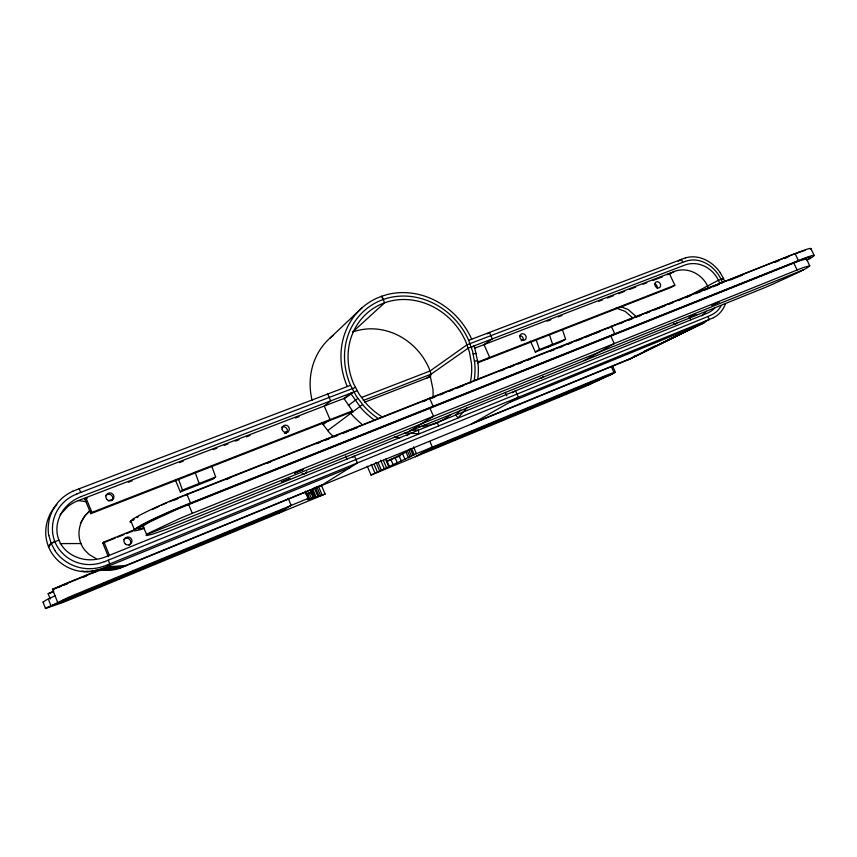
<?xml version="1.0" encoding="UTF-8"?>
<svg xmlns="http://www.w3.org/2000/svg" width="857" height="857" viewBox="0 0 857 857"><rect width="100%" height="100%" fill="white"/><g stroke="black" fill="none" stroke-linecap="round" stroke-linejoin="round"><path stroke-width="1.29" d="M130.189 521.87L133.114 519.042M133.724 530.494L136.691 527.773M615.39 372.184L613.034 367L611.598 367.246L613.976 372.463L615.069 372.538L589.209 384.761A28.227 1.2 -23.9 0 1 582.257 387.696L371.06 475.057L367.235 466.197M143.633 526.959L142.605 526.787L143.076 525.994L149.911 521.859L175.792 509.894A45.967 3.396 -22.8 0 1 188.658 504.58L793.796 263.067A38.158 2.196 -24.5 0 1 800.92 260.357L806.394 258.921L806.03 259.617M809.758 265.841L807.637 267.502A28.388 1.489 -24.5 0 1 803.812 269.644A28.388 1.489 -24.5 0 1 798.36 272.43L770.636 285.156A38.586 2.035 -24.5 0 1 761.841 288.82L177.881 524.827A46.482 3.171 -22.9 0 1 166.29 529.369L151.968 534.361L146.322 535.529A34.334 2.325 -22.9 0 1 149.632 532.7L179.434 518.678A45.999 3.096 -22.9 0 1 192.289 513.343L797.085 270.009A38.179 2.003 -24.4 0 1 804.209 267.266L809.758 265.841L806.501 259.007M55.041 595.776L45.4 600.436L43.236 602.257M80.376 523.381L84.586 516.278L89.91 510.483M423.037 426.84L424.365 424.772M85.539 515.121C80.954 520.96 78.394 528.49 79.069 535.946A27.285 26.856 -5.5 0 0 84.875 550.269L89.107 554.479L96.102 558.657M60.129 514.671L68.067 506.337A40 39.251 -9.6 0 1 78.319 500.584L343.914 398.473L350.609 393.234L361.3 408.371A73.113 66.075 53 0 0 374.863 420.401M706.189 311.252L703.094 314.787A32.212 26.513 57.7 0 1 701.904 315.805M321.996 485.083L121.116 567.42L113.842 569.112L89.364 571.608C72.202 573.054 54.591 562.674 48.431 546.423L51.024 543.027L58.994 540.189C64.404 553.89 80.001 561.185 94.184 559.6A40.6 39.733 -3.3 0 0 105.861 556.75L707.079 313.255A32.641 26.738 57.6 0 0 713.752 309.034L714.877 307.92M84.854 499.01L85.882 497.671L91.892 512.4L90.831 513.675L84.854 499.01L87.328 498.056M48.635 546.927L51.227 543.542L55.062 541.731M466.851 407.889L458.099 417.841L455.774 415.034L460.712 409.967M55.052 506.669C45.892 517.457 43.086 533.258 48.431 546.423M613.023 367.085L612.423 367.578M55.641 506.005L56.83 504.666M85.936 514.661L90.585 510.301M108.325 556.632L102.808 543.102L103.933 541.988L134.506 529.744M330.202 337.904L362.018 307.824M175.406 480.016L180.356 491.939L182.455 490.043L215.643 476.985L211.658 465.854M185.948 495.025L186.88 494.21L190.533 503.016L189.59 503.798M196.928 485.416L199.135 483.477L195.117 472.293M215.643 476.985L213.329 478.945L180.356 491.939M362.597 404.525L327.685 430.6M124.983 566.359L126.129 565.438L106.311 567.002L109.814 563.97L108.271 560.189M344.16 398.891L353.877 391.981M323.11 424.644L328.327 420.669M348.285 405.49L357.883 398.387M327.92 421.226L330.063 419.598L324.235 406.047L330.673 400.883L327.717 394.016M305.424 491.211L308.424 498.271L307.245 499.31L307.727 499.674L325.124 494.06L321.268 485.051M90.831 513.675L350.159 412.56L352.388 410.899L91.892 512.4M487.376 333.876L489.454 332.42L492.336 338.879L484.001 344.632L489.69 357.401L486.926 359.233M426.936 378.012L430.878 375.248M473.193 423.058L632.08 357.872L705.9 321.546M352.495 457.327L354.444 456.074L357.433 463.005L320.015 486.315M678.262 261.256L681.326 259.339L682.718 262.338M530.397 341.075L535.336 352.056L539.46 349.485L565.609 339.19L562.417 329.656M409.485 431.221L433.492 416.298L429.968 408.275L433.106 406.261L429.561 398.205M278.022 513.547L291.155 505.394L288.145 498.292M548.405 346.903L552.594 344.31L549.38 334.733M667.11 274.765L669.338 273.383L674.845 285.263L671.47 287.277L477.403 362.94M406.829 435.538L408.971 434.21M565.609 339.19L561.356 341.804L535.336 352.056M434.97 423.904L437.22 422.555L438.688 425.908M607.42 328.617L609.37 327.46L429.25 398.741M512.261 392.731L515.528 390.835L518.442 397.359L470.654 424.494M584.163 360.626L614.244 343.571L610.837 336.083L614.758 333.812L611.32 326.303M415.409 456.717L432.367 447.108L429.914 441.484M632.08 357.872L704.411 322.532L635.187 356.308M807.08 260.164L809.961 258.557A39.411 2.271 -24.5 0 0 802.356 259.007L184.223 505.534A47.574 3.535 -22.8 0 0 136.584 527.816M796.089 261.824L798.381 260.571L795.071 253.608L610.613 326.967M668.589 274.54L674.416 271.433A32.255 26.546 58.2 0 1 682.236 269.901C690.699 269.698 698.937 273.961 704.154 280.539A23.835 19.582 58 0 1 707.753 286.334A23.835 19.582 58 0 1 708.632 288.423M627.088 360.294L709.317 319.532L707.914 316.501M371.06 475.057L416.438 453.685L603.296 376.555A28.024 1.178 -23.9 0 1 609.263 374.155L613.976 372.463M685.214 297.85L718.391 280.25L723.49 278.482L724.486 280.957M400.283 455.817L387.032 461.27L407.589 451.382L410.042 456.995M308.424 498.271L77.601 593.547A34.248 1.618 -22.9 0 0 68.078 597.554L45.378 608.534L62.154 602.76A34.516 1.639 -22.9 0 0 71.035 599.172L325.124 494.06M720.898 279.264L723.49 278.482M644.014 351.359L655.959 345.532M677.458 335.033L687.014 330.363M53.777 591.105L48.163 593.762L50.242 598.947M713.517 317.743L103.386 566.498M702.847 323.4L509.701 402.319M72.791 491.2L350.545 385.318A69.449 62.765 53 0 1 382.04 299.929A69.449 62.765 53 0 1 468.693 340.325L472.614 351.402L474.692 362.843A69.449 62.765 53 0 1 474.232 379.962M96.637 571.137L92.974 572.851L94.902 572.272M95.716 571.951L96.552 571.598M284.481 509.54L45.496 608.288L42.957 601.957M423.754 451.993L612.669 373.931M307.502 493.964L311.091 492.496L305.253 493.868M57.869 587.634L61.511 586.145M63.943 585.149L67.585 583.66M82.872 577.414L86.471 575.947M52.995 591.78L48.163 593.762L50.884 592.776M98.266 570.248L72.459 580.789A34.216 1.918 -22.7 0 0 62.936 584.763L52.481 589.391L57.612 602.171M92.063 571.33L102.465 568.566L350.567 467.29M92.17 573.183L52.481 589.391L56.798 587.977M803.812 269.644L146.643 534.661L143.076 525.994L134.303 529.53L130.842 520.756L134.088 519.492L130.746 520.852M104.425 561.742L710.464 315.472M180.57 496.717L799.12 252.012M186.215 505.148L798.285 260.946M102.808 543.102L115.224 538.132M117.698 537.135L123.901 534.65M126.386 533.654L132.589 531.169M183.687 495.914L310.941 445.554M312.184 445.072L428.007 399.233M226.044 479.599L229.772 478.12M267.063 463.358L270.791 461.88M316.726 443.69L320.422 442.233M325.349 440.284L329.056 438.816M333.984 436.866L337.679 435.399M342.618 433.449L348.778 431.007M351.241 430.032L357.412 427.589M422.758 401.719L426.454 400.251M431.414 398.291L435.131 396.823M440.091 394.863L443.808 393.384M448.768 391.424L452.485 389.946M457.445 387.985L463.637 385.532M500.82 370.813L504.537 369.346M509.497 367.374L513.214 365.907M518.174 363.946L521.892 362.468M526.851 360.508L530.569 359.04M550.408 351.188L554.125 349.71M559.085 347.749L562.803 346.282M567.763 344.31L571.48 342.843M576.44 340.882L582.631 338.429M585.106 337.444L591.309 334.991M593.783 334.016L599.986 331.552M619.836 323.7L623.564 322.221M628.535 320.25L632.262 318.783M637.222 316.811L640.95 315.344M645.921 313.373L649.649 311.894M654.609 309.934L664.55 306.003M669.51 304.031L673.238 302.553M678.208 300.593L681.936 299.114M686.896 297.154L690.624 295.676M695.595 293.705L701.797 291.251M704.272 290.266L710.432 287.834M712.895 286.859L719.055 284.417M730.143 280.025L742.462 275.151M774.492 262.478L779.42 260.517M784.348 258.568L788.044 257.111M134.41 529.433L138.716 527.741M477.735 362.061L674.845 285.263M363.207 400.487L431.189 374.134L428.854 367.878A61.511 56.369 53 0 0 352.581 332.055L384.664 302.778L381.644 296.243L376.437 298.375A73.113 66.075 53 0 0 347.31 386.561M108.378 500.895L112.096 499.46M285.017 432.346L287.502 431.392M521.185 340.7L523.67 339.736M284.374 433.374L288.102 431.928M364.579 402.222L430.653 376.566M361.772 397.38L430.075 370.985L467.022 344.771L685.279 261.353M81.351 496.503L357.133 390.728M474.457 348.296L674.416 271.433M128.304 482.298L132.053 480.852M179.531 462.587L183.28 461.152M213.189 449.646L216.875 448.222M224.255 445.383L227.951 443.958M235.332 441.119L239.028 439.705M246.409 436.856L250.105 435.442M295.429 418.002L299.072 416.598M547.109 321.182L550.826 319.757M558.261 316.886L561.988 315.462M598.807 301.3L602.492 299.875M607.409 297.99L613.558 295.622M618.475 293.726L624.624 291.359M629.541 289.473L635.69 287.106M643.061 284.267L646.756 282.853M652.863 280.496L662.407 276.822M76.841 493.9L355.398 387.428M468.693 340.325L685.6 257.786M471.243 346.967L474.382 346.26M473.16 353.866L476.385 353.448M86.643 571.705L116.295 568.705M83.922 571.64L87.885 571.244M93.167 570.708L97.13 570.312M97.387 570.269L118.727 568.137M81.222 571.394L83.74 571.148M99.99 569.487L121.116 567.42M102.465 568.566L123.387 566.573M474.435 361.033L477.724 360.904M60.161 543.606L80.89 543.531M410.996 430.053L418.409 430.16L418.88 433.781L404.922 432.914M400.015 437.863L394.445 436.899M78.319 500.574L85.861 501.645M616.14 308.081L625.171 311.359L632.509 317.743M620.682 306.56L628.17 309.559L635.54 315.954A22.721 19.186 58.1 0 1 636.526 317.272M353.127 411.799L343.914 398.473M350.159 412.56L352.216 415.045A71.731 65.1 53 0 0 361.472 423.787M321.589 422.469L328.949 432.121A68.196 62.529 53 0 0 333.18 436.449M720.191 272.655L723.297 278.086M54.891 550.451L51.227 543.542L48.881 535.529M350.545 385.318L356.341 396.191L363.839 406.025A69.449 62.765 53 0 0 377.701 418.13M810.883 248.562L814.15 255.397M793.796 263.067L797.085 270.009M689.767 317.444L690.871 319.832M505.266 392.377L506.83 395.891M413.481 446.904L416.438 453.685M411.906 449.154L414.36 454.788M410.203 448.661L413.149 455.421M408.639 449.475L411.574 456.224M406.025 452.175L408.468 457.788M402.629 453.867L405.061 459.459M398.955 455.656L401.376 461.237M395.023 457.531L397.444 463.101M390.878 459.481L393.299 465.04M386.068 459.041L389.432 466.819M385.586 459.266L388.949 467.044M383.315 460.305L386.678 468.072M380.615 460.22L384.45 469.09M378.141 462.662L381.494 470.429M375.987 462.309L379.822 471.179M374.155 464.451L377.508 472.207M371.263 464.419L375.098 473.278M345.671 455.903L347.139 459.309M318.354 486.123L322.211 495.153M316.747 486.69L320.604 495.742M315.194 487.237L319.061 496.31M314.176 487.59L318.043 496.664M312.837 489.336L316.233 497.306M311.605 489.733L315.012 497.713M310.352 490.14L313.758 498.131M310.116 490.215L313.523 498.206M309.206 493.064L311.648 498.795M307.481 493.514L309.923 499.267M306.163 493.793L308.616 499.567M188.658 504.58L192.3 513.343M103.933 541.988L109.471 555.593M79.165 488.683L80.687 492.421M48.271 598.968L50.82 605.353M719.655 283.442C715.991 272.033 704.69 263.292 692.574 263.581A32.684 26.781 58.2 0 0 684.689 265.113L468.233 348.124L430 374.97L432.871 388.746A61.372 56.273 53 0 1 433.021 397.691M383.218 299.489L381.911 296.147L387.321 294.519A73.113 66.075 53 0 1 471.682 339.19M178.417 478.806L182.455 490.043M536.225 339.865L539.46 349.485M58.994 540.189C53.38 526.701 59.583 510.751 70.949 502.331A40.6 39.861 -7.6 0 1 81.351 496.503M474.253 345.821L478.002 362.875A73.113 66.075 53 0 1 477.703 379.705M685.332 261.471A30.188 24.714 57.9 0 1 721.005 279.221A30.188 24.714 57.9 0 1 722.419 282.821M721.155 305.692A30.188 24.714 57.9 0 1 710.41 315.355M450.664 414.692A65.796 59.465 53 0 1 418.591 426.582M382.393 417.016A65.796 59.465 53 0 1 366.357 403.679L359.265 394.381L353.78 384.086A65.796 59.465 53 0 1 383.604 303.174A65.796 59.465 53 0 1 465.705 341.461L469.411 351.97L471.382 362.822A65.796 59.465 53 0 1 470.182 382.993M76.894 494.039A37.633 36.862 -6.5 0 0 54.891 541.795A37.633 36.862 -6.2 0 0 104.361 561.603M654.491 283.796A3.289 2.732 57 0 1 657.18 288.263M676.848 322.928A3.321 2.753 58.8 0 1 673.527 323.71M123.59 539.664A3.996 3.953 -4.7 0 1 129.578 539.321A3.996 3.953 -4.7 0 1 129.139 545.256M105.625 495.742A3.996 3.91 7.9 0 1 111.228 495.121A3.996 3.91 7.9 0 1 111.913 500.617M281.492 427.429A3.739 3.535 49.6 0 1 286.581 428.286A3.739 3.535 49.6 0 1 286.024 433.385M306.763 471.779A3.771 3.578 56.5 0 1 302.071 473.675M519.524 335.58A3.449 3.01 56 0 1 523.145 340.336M543.059 376.362A3.482 3.042 58.6 0 1 539.867 378.248M103.354 566.391A41.822 40.965 -6.2 0 1 54.805 550.505M725.247 304.192A33.552 27.467 57.9 0 1 713.474 317.668M685.632 257.861A33.562 27.478 57.9 0 1 720.244 272.622M48.774 535.55A41.822 40.975 -6.5 0 1 72.834 491.297M102.84 570.055A37.665 37.087 -5 0 0 119.948 568.234L630.591 358.783A31.452 26.61 58.1 0 0 634.951 355.88M312.119 400.401A68.196 62.529 53 0 1 333.587 335.13M794.9 254.047A35.437 2.217 -24.6 0 1 798.124 252.794M799.581 252.258A35.437 2.217 -24.6 0 1 803.266 250.972M804.241 250.673A35.437 2.217 -24.6 0 1 805.098 250.437M798.199 260.989A35.458 2.035 -24.5 0 1 806.898 259.842M137.163 517.521A42.775 3.449 -22.8 0 1 138.223 516.857M151.925 509.658A42.775 3.449 -22.8 0 1 158.974 506.38M161.47 505.244A42.775 3.449 -22.8 0 1 166.644 502.973M169.279 501.838A42.775 3.449 -22.8 0 1 179.038 497.788M179.916 497.435A42.775 3.449 -22.8 0 1 182.53 496.396M186.173 505.18A42.807 3.171 -22.8 0 0 138.534 527.816A42.829 3.182 -22.8 0 0 143.922 527.933M174.732 500.027A45.935 3.685 -22.8 0 1 177.313 498.956M799.045 252.054A39.39 2.464 -24.6 0 1 810.476 249.28M143.515 528.694A47.606 3.535 -22.8 0 1 133.617 530.547M130.671 522.213A47.574 3.835 -22.8 0 1 130.071 521.924M133.006 519.085A47.542 3.835 -22.8 0 1 180.548 496.739M281.739 482.03L289.72 478.72L281.739 482.03M294.669 473.043L302.896 469.647L294.669 473.043M60.858 602.214L59.915 603.06L75.255 596.268L60.858 602.214M62.979 600.328L62.004 601.196L77.548 594.319L62.979 600.328M80.815 593.965L79.765 594.854L95.041 588.095L80.815 593.965M83.172 591.994L82.09 592.894L97.559 586.049L83.172 591.994M100.526 585.824L99.38 586.745L114.581 580.007L100.526 585.824M103.108 583.756L101.929 584.699L117.323 577.886L103.108 583.756M120.012 577.768L118.759 578.732L133.896 572.026L120.012 577.768M122.808 575.625L121.523 576.6L136.852 569.819L122.808 575.625M689.221 317.54L696.141 314.519L689.221 317.54M711.963 305.113L719.077 302.007L711.963 305.113M139.252 569.819L137.902 570.816L152.975 564.142L139.252 569.819M142.273 567.58L140.891 568.609L156.145 561.86L142.273 567.58M158.277 561.956L156.831 562.985L171.829 556.354L158.277 561.956M161.502 559.642L160.023 560.703L175.203 553.986L161.502 559.642M177.067 554.19L175.535 555.261L190.468 548.651L177.067 554.19M180.495 551.801L178.931 552.894L194.046 546.198L180.495 551.801M195.642 546.509L194.014 547.612L208.883 541.035L195.642 546.509M199.274 544.045L197.613 545.17L212.654 538.517L199.274 544.045M213.993 538.924L212.29 540.06L227.084 533.515L213.993 538.924M217.817 536.386L216.071 537.543L231.047 530.922L217.817 536.386M232.14 531.426L230.34 532.593L245.081 526.08L232.14 531.426M236.157 528.812L234.315 530.001L249.226 523.413L236.157 528.812M250.073 524.013L248.198 525.212L262.863 518.721L250.073 524.013M254.283 521.324L252.354 522.556L267.202 515.989L254.283 521.324M267.802 516.685L265.841 517.917L280.453 511.458L267.802 516.685M272.183 513.932L270.18 515.186L284.963 508.651L272.183 513.932M424.718 451.832L422.083 453.321L436.106 447.129L424.718 451.832M430.6 448.5L427.911 450.021L442.094 443.755L430.6 448.5M440.509 445.308L437.82 446.818L451.778 440.648L440.509 445.308M446.529 441.923L443.776 443.476L457.895 437.231L446.529 441.923M456.128 438.848L453.374 440.38L467.279 434.242L456.128 438.848M462.287 435.42L459.47 436.984L473.535 430.771L462.287 435.42M471.586 432.464L468.768 434.017L482.62 427.9L471.586 432.464M477.874 428.982L475.003 430.568L489.004 424.386L477.874 428.982M486.872 426.143L484.001 427.718L497.788 421.633L486.872 426.143M493.3 422.608L490.365 424.226L504.302 418.066L493.3 422.608M501.998 419.887L499.074 421.494L512.797 415.431L501.998 419.887M508.555 416.309L505.555 417.948L519.438 411.81L508.555 416.309M516.975 413.706L513.986 415.324L527.655 409.292L516.975 413.706M523.648 410.075L520.595 411.735L534.414 405.629L523.648 410.075M531.779 407.578L528.737 409.228L542.352 403.208L531.779 407.578M538.582 403.915L535.475 405.586L549.241 399.512L538.582 403.915M546.445 401.526L543.349 403.186L556.9 397.198L546.445 401.526M553.354 397.809L550.194 399.501L563.906 393.449L553.354 397.809M560.949 395.527L557.8 397.209L571.298 391.253L560.949 395.527M567.977 391.767L564.763 393.492L578.411 387.46L567.977 391.767M575.304 389.592L572.101 391.295L585.556 385.361L575.304 389.592M582.449 385.789L579.182 387.535L592.776 381.526L582.449 385.789M589.509 383.722L586.263 385.446L599.654 379.533L589.509 383.722M596.761 379.876L593.451 381.633L606.992 375.655L596.761 379.876M654.802 284.213A3.299 2.742 57 0 0 659.097 287.823A3.299 2.742 57 0 0 659.247 282.478A3.299 2.742 57 0 0 654.802 284.213M106.697 499.181A4.017 3.931 8.6 0 0 113.606 498.41A4.017 3.931 8.6 0 0 109.428 492.936A4.017 3.931 8.6 0 0 106.697 499.181M282.103 429.164A3.76 3.557 49.7 0 0 287.984 431.799A3.76 3.557 49.7 0 0 287.02 425.468A3.76 3.557 49.7 0 0 282.103 429.164M125.508 544.131A4.017 3.974 -3.2 0 0 131.946 541.528A4.017 3.974 -3.2 0 0 126.461 537.307A4.017 3.974 -3.2 0 0 125.508 544.131M519.856 336.383A3.471 3.021 56 0 0 524.441 340.154A3.471 3.021 56 0 0 524.763 334.476A3.471 3.021 56 0 0 519.856 336.383"/></g></svg>
